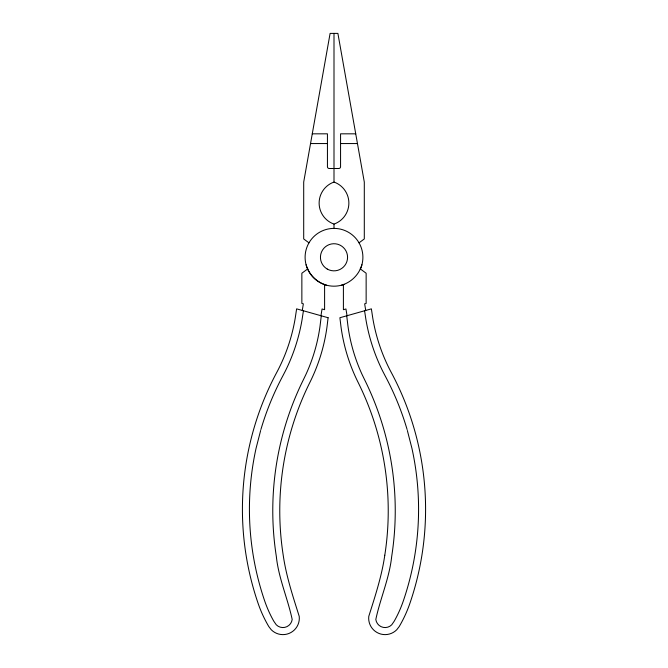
<?xml version="1.0" encoding="UTF-8"?>
<svg xmlns="http://www.w3.org/2000/svg" width="668" height="668" viewBox="0 0 668 668"><rect width="100%" height="100%" fill="white"/><g stroke="black" fill="none" stroke-linecap="round" stroke-linejoin="round"><path stroke-width="1" d="M321.283 315.814L320.055 325.942A171.551 171.551 0 0 1 305.886 374.539L303.623 379.257A295.523 295.523 0 0 0 276.318 556.327C278.539 578.07 287.733 598.436 292.183 619.47A9.352 9.352 0 0 1 276.268 624.789L273.813 621.248A119.154 119.154 0 0 1 265.405 602.995L264.762 601.175A283.048 283.048 0 0 1 256.069 448.295L260.654 430.493M303.422 310.77L302.128 319.271A184.251 184.251 0 0 1 285.37 370.99L282.94 375.7A283.524 283.524 0 0 0 260.896 429.532M302.27 310.453L303.356 303.84L301.861 303.422L301.861 273.229L307.781 268.853M320.949 315.722L322.059 308.983L324.598 309.685L324.598 284.401M361.906 264.77C359.108 274.548 351.259 282.397 341.482 285.194M359.025 242.843L364.302 238.944L364.302 182.055L337.891 33.4L330.109 33.4L303.698 182.055L303.698 238.944L308.975 242.843M312.265 133.825L327.437 133.825L327.437 166.741A1.754 1.754 0 0 0 329.182 168.495L338.818 168.495A1.754 1.754 0 0 0 340.563 166.741L340.563 133.825L355.735 133.825M310.536 143.553L327.437 143.553M340.563 143.553L357.464 143.553M326.518 285.194C316.741 282.397 308.892 274.548 306.094 264.77M360.219 268.853L366.139 273.229L366.139 303.422L364.644 303.84L365.73 310.453M407.346 430.493L411.922 448.295A283.048 283.048 0 0 1 403.238 601.175L402.595 602.995A119.154 119.154 0 0 1 394.187 621.248L391.732 624.789A9.352 9.352 0 0 1 375.817 619.47C380.267 598.445 389.444 578.07 391.707 556.327A295.523 295.523 0 0 0 364.386 379.257L362.114 374.539A171.551 171.551 0 0 1 347.944 325.942L346.717 315.814M347.051 315.722L345.94 308.983L343.402 309.685L343.402 284.401M364.578 310.77L365.872 319.271A184.251 184.251 0 0 0 382.63 370.99L385.06 375.7A283.524 283.524 0 0 1 407.104 429.532M334 33.4L334 182.055A22.286 22.286 0 0 0 334 224.089L334 228.398M334 182.055A22.286 22.286 0 0 1 334 224.089M344.17 284.334A28.891 28.891 0 0 1 305.243 260.119A28.891 28.891 0 0 1 338.709 228.782A28.891 28.891 0 0 1 360.319 269.221M328.105 317.734L326.994 326.886A178.523 178.523 0 0 1 309.969 382.221A288.676 288.676 0 0 0 283.215 555.25C286.23 576.192 292.885 596.282 299.222 616.364A16.408 16.408 0 0 1 271.258 629.757L268.803 626.576A126.285 126.285 0 0 1 258.107 603.363A289.945 289.945 0 0 1 276.686 372.552A177.279 177.279 0 0 0 295.223 318.118L296.625 308.858L328.105 317.734M384.785 555.25C381.77 576.192 375.115 596.282 368.778 616.364A16.408 16.408 0 0 0 396.742 629.757L399.197 626.576A126.285 126.285 0 0 0 409.893 603.363A289.945 289.945 0 0 0 391.314 372.552A177.279 177.279 0 0 1 372.777 318.118L371.375 308.858L339.895 317.734L341.006 326.886A178.523 178.523 0 0 0 358.031 382.221A288.676 288.676 0 0 1 384.785 555.25M327.22 269.037A13.569 13.569 0 0 0 347.569 257.289A13.569 13.569 0 0 0 327.22 245.54A13.569 13.569 0 0 0 327.22 269.037"/></g></svg>
